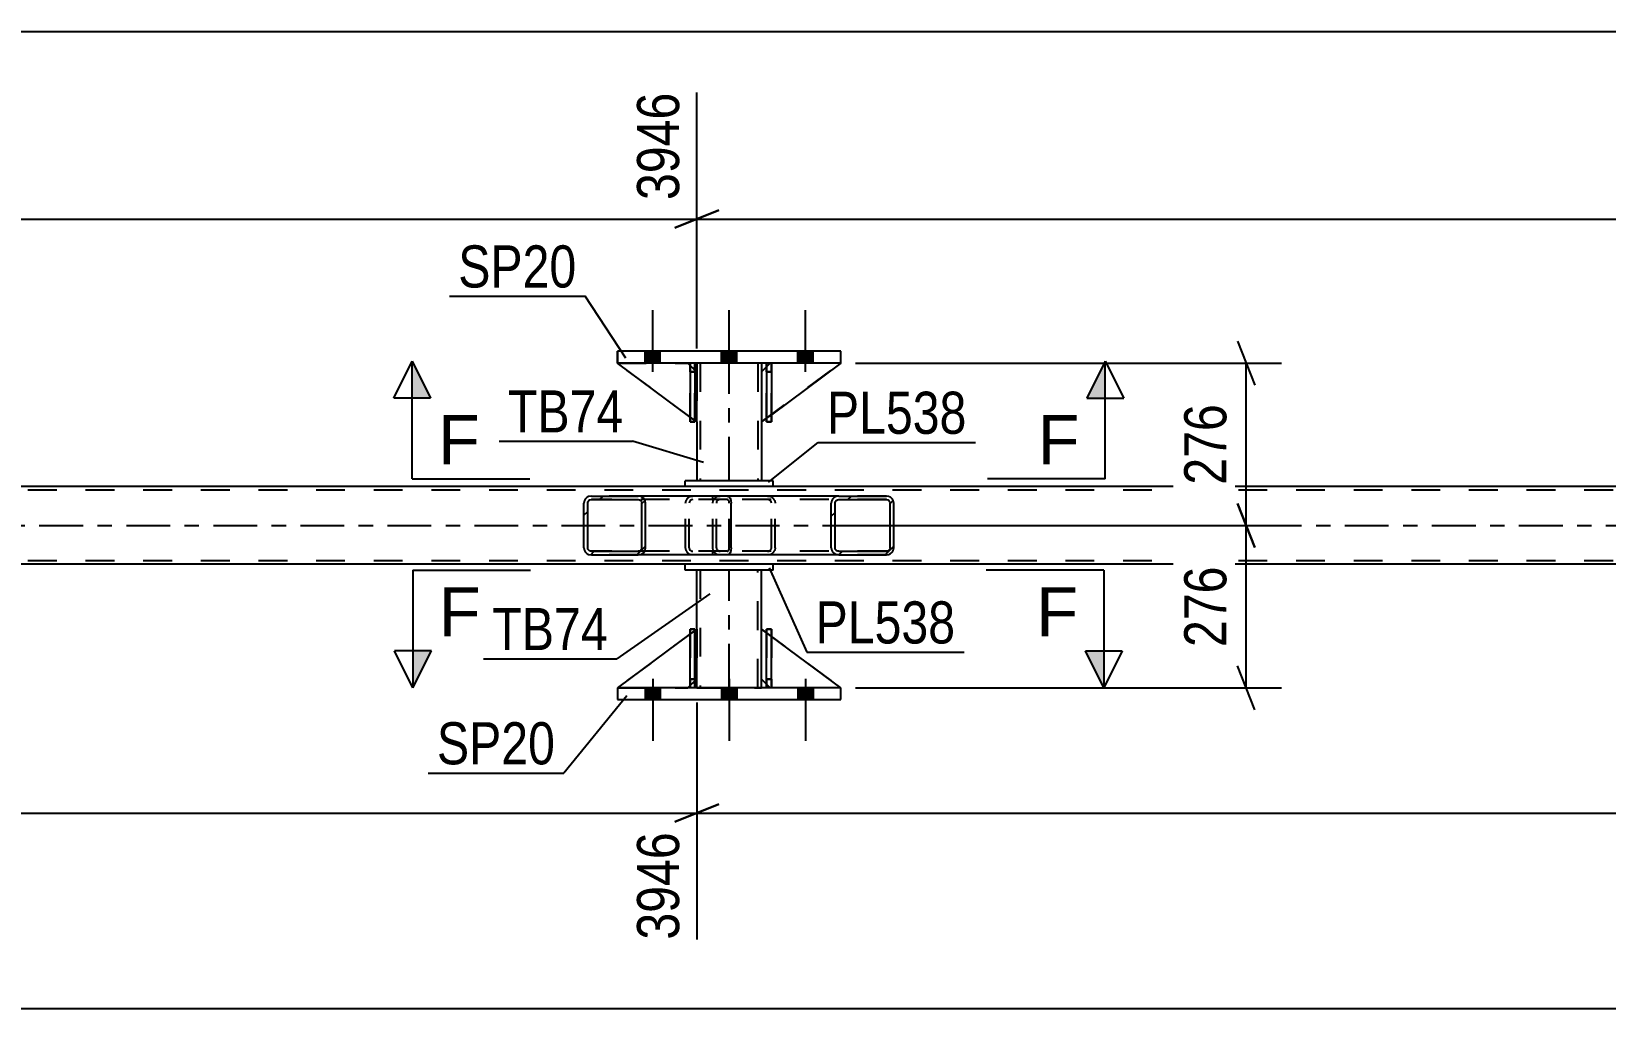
# Model space of a CAD drawing. Header units: millimetres. Extents: x 0 to 841, y 0 to 594.
# Drawn here: x 141.5 to 248.5, y 225.1 to 291.6 of the extents above; entities that cross this region are included whole.
import ezdxf

# ---------------------------------------------------------------- set-up
doc = ezdxf.new("R2010")
doc.units = ezdxf.units.MM
doc.linetypes.add('DXK_LINE_DOT2', pattern=[3.9198, 1.9599, -1.9599])
doc.linetypes.add('DXK_LINE_DOT3', pattern=[5.9187, 2.979, -0.9799, 0.9799, -0.9799])
doc.styles.add('Arial', font='ARIAL.TTF', dxfattribs={"height": 0.2})
doc.styles.add('Arial Narrow', font='ARIALN.TTF', dxfattribs={"height": 0.2})

# ---------------------------------------------------------------- blocks, each defined once
blk = doc.blocks.new('Part-318894736-2922 - 2738')
at = {"color": 7, "linetype": 'DXK_LINE_DOT2'}
for p, q in [((191.72, 269.02), (191.12, 268.42)), ((191.12, 265.02), (196.52, 269.02)), ((196.52, 269.02), (191.72, 269.02)), ((191.12, 268.42), (191.12, 265.02))]:
    blk.add_line(p, q, dxfattribs=at)
blk = doc.blocks.new('Bolt-318894736-2793 - 2738')
at = {"linetype": 'Continuous'}
for points in [[(184.24, 246.94), (183.2, 246.94), (183.2, 246.14), (184.24, 246.14)], [(184.24, 246.94), (183.2, 246.94), (183.2, 246.14), (184.24, 246.14)], [(184.24, 246.94), (183.2, 246.94), (183.2, 246.14), (184.24, 246.14)], [(189.44, 246.94), (188.4, 246.94), (188.4, 246.14), (189.44, 246.14)], [(189.44, 246.94), (188.4, 246.94), (188.4, 246.14), (189.44, 246.14)], [(194.64, 246.94), (193.6, 246.94), (193.6, 246.14), (194.64, 246.14)], [(194.64, 246.94), (193.6, 246.94), (193.6, 246.14), (194.64, 246.14)], [(194.64, 246.94), (193.6, 246.94), (193.6, 246.14), (194.64, 246.14)]]:
    blk.add_hatch(color=1, dxfattribs=at).paths.add_polyline_path(points)
at = {"color": 1, "linetype": 'Continuous'}
for p, q in [((183.72, 247.54), (183.72, 243.34)), ((183.72, 247.54), (183.72, 243.34)), ((183.72, 247.54), (183.72, 243.34)), ((188.92, 247.54), (188.92, 243.34)), ((188.92, 247.54), (188.92, 243.34)), ((194.12, 247.54), (194.12, 243.34)), ((194.12, 247.54), (194.12, 243.34)), ((194.12, 247.54), (194.12, 243.34)), ((183.2, 246.94), (183.2, 246.14)), ((183.2, 246.94), (183.2, 246.14)), ((183.2, 246.94), (183.2, 246.14)), ((184.24, 246.94), (184.24, 246.14)), ((184.24, 246.94), (184.24, 246.14)), ((184.24, 246.94), (184.24, 246.14)), ((188.4, 246.94), (188.4, 246.14)), ((188.4, 246.94), (188.4, 246.14)), ((189.44, 246.94), (189.44, 246.14)), ((189.44, 246.94), (189.44, 246.14)), ((193.6, 246.94), (193.6, 246.14)), ((193.6, 246.94), (193.6, 246.14)), ((193.6, 246.94), (193.6, 246.14)), ((194.64, 246.94), (194.64, 246.14)), ((194.64, 246.94), (194.64, 246.14)), ((194.64, 246.94), (194.64, 246.14))]:
    blk.add_line(p, q, dxfattribs=at)
blk = doc.blocks.new('Bolt-318894736-2794 - 2738')
at = {"linetype": 'Continuous'}
for points in [[(183.2, 269.02), (184.24, 269.02), (184.24, 269.82), (183.2, 269.82)], [(183.2, 269.02), (184.24, 269.02), (184.24, 269.82), (183.2, 269.82)], [(183.2, 269.02), (184.24, 269.02), (184.24, 269.82), (183.2, 269.82)], [(188.4, 269.02), (189.44, 269.02), (189.44, 269.82), (188.4, 269.82)], [(188.4, 269.02), (189.44, 269.02), (189.44, 269.82), (188.4, 269.82)], [(193.6, 269.02), (194.64, 269.02), (194.64, 269.82), (193.6, 269.82)], [(193.6, 269.02), (194.64, 269.02), (194.64, 269.82), (193.6, 269.82)], [(193.6, 269.02), (194.64, 269.02), (194.64, 269.82), (193.6, 269.82)]]:
    blk.add_hatch(color=1, dxfattribs=at).paths.add_polyline_path(points)
at = {"color": 1, "linetype": 'Continuous'}
for p, q in [((183.72, 268.42), (183.72, 272.62)), ((183.72, 268.42), (183.72, 272.62)), ((183.72, 268.42), (183.72, 272.62)), ((188.92, 268.42), (188.92, 272.62)), ((188.92, 268.42), (188.92, 272.62)), ((194.12, 268.42), (194.12, 272.62)), ((194.12, 268.42), (194.12, 272.62)), ((194.12, 268.42), (194.12, 272.62)), ((183.2, 269.02), (183.2, 269.82)), ((183.2, 269.02), (183.2, 269.82)), ((183.2, 269.02), (183.2, 269.82)), ((184.24, 269.02), (184.24, 269.82)), ((184.24, 269.02), (184.24, 269.82)), ((184.24, 269.02), (184.24, 269.82)), ((188.4, 269.02), (188.4, 269.82)), ((188.4, 269.02), (188.4, 269.82)), ((189.44, 269.02), (189.44, 269.82)), ((189.44, 269.02), (189.44, 269.82)), ((193.6, 269.02), (193.6, 269.82)), ((193.6, 269.02), (193.6, 269.82)), ((193.6, 269.02), (193.6, 269.82)), ((194.64, 269.02), (194.64, 269.82)), ((194.64, 269.02), (194.64, 269.82)), ((194.64, 269.02), (194.64, 269.82))]:
    blk.add_line(p, q, dxfattribs=at)
blk = doc.blocks.new('Part-318894736-2919 - 2738')
at = {"color": 2, "linetype": 'Continuous'}
for p, q in [((191.79, 269.02), (191.47, 269.02)), ((191.47, 269.02), (191.47, 265.02)), ((191.79, 269.02), (191.79, 269.02)), ((191.79, 269.02), (191.79, 265.02)), ((191.79, 265.02), (191.47, 265.02))]:
    blk.add_line(p, q, dxfattribs=at)
at = {"color": 7, "linetype": 'DXK_LINE_DOT2'}
for p, q in [((191.47, 268.42), (191.47, 269.02)), ((191.79, 268.42), (191.79, 269.02)), ((191.79, 269.02), (191.79, 269.02)), ((191.79, 268.42), (191.47, 268.42)), ((191.47, 268.42), (191.47, 265.02)), ((191.79, 265.02), (191.79, 268.42))]:
    blk.add_line(p, q, dxfattribs=at)
blk = doc.blocks.new('Part-318894736-2920 - 2738')
at = {"color": 7, "linetype": 'DXK_LINE_DOT2'}
for p, q in [((186.72, 265.02), (181.32, 269.02)), ((181.32, 269.02), (186.12, 269.02)), ((186.12, 269.02), (186.72, 268.42)), ((186.72, 268.42), (186.12, 269.02)), ((186.72, 268.42), (186.72, 265.02)), ((186.72, 268.42), (186.72, 268.42)), ((186.72, 268.42), (186.72, 265.02))]:
    blk.add_line(p, q, dxfattribs=at)
blk = doc.blocks.new('Part-318894736-2921 - 2738')
at = {"color": 2, "linetype": 'Continuous'}
for p, q in [((186.27, 265.35), (181.32, 269.02)), ((186.27, 268.86), (186.12, 269.02)), ((186.72, 268.42), (186.59, 268.54)), ((186.72, 268.42), (186.72, 268.42)), ((186.72, 265.02), (186.72, 268.42)), ((186.59, 265.11), (186.72, 265.02)), ((186.72, 265.02), (186.72, 265.02))]:
    blk.add_line(p, q, dxfattribs=at)
at = {"color": 7, "linetype": 'DXK_LINE_DOT2'}
for p, q in [((186.12, 269.02), (181.32, 269.02)), ((186.12, 269.02), (186.72, 268.42)), ((186.59, 268.54), (186.27, 268.86)), ((186.72, 268.42), (186.72, 265.02)), ((186.59, 265.11), (186.27, 265.35))]:
    blk.add_line(p, q, dxfattribs=at)
blk = doc.blocks.new('Part-318894736-2862 - 2738')
at = {"color": 2, "linetype": 'Continuous'}
for p, q in [((185.92, 260.62), (94.66, 260.62)), ((356.18, 260.62), (191.92, 260.62)), ((185.92, 255.34), (94.66, 255.34)), ((356.18, 255.34), (191.92, 255.34))]:
    blk.add_line(p, q, dxfattribs=at)
at = {"color": 7, "linetype": 'DXK_LINE_DOT2'}
for p, q in [((668.45, 260.38), (94.66, 260.38)), ((191.92, 260.62), (185.92, 260.62)), ((668.45, 255.58), (94.66, 255.58)), ((191.92, 255.34), (185.92, 255.34))]:
    blk.add_line(p, q, dxfattribs=at)
at = {"color": 7, "linetype": 'DXK_LINE_DOT3'}
blk.add_line((94.66, 257.98), (668.45, 257.98), dxfattribs=at)
blk = doc.blocks.new('Part-318894736-2927 - 2738')
at = {"linetype": 'Continuous'}
h = blk.add_hatch(dxfattribs=at)
h.set_pattern_fill('', scale=0.7, style=0, pattern_type=0)
h.set_pattern_definition([(45, (183.1977, 259.6793), (-1.57154, 1.57154), [])])
h.paths.add_polyline_path([(183.24, 259.5), (183.2, 259.68), (183.09, 259.84), (182.93, 259.94), (182.73, 259.98), (179.55, 259.98), (179.36, 259.94), (179.19, 259.84), (179.08, 259.68), (179.05, 259.5), (179.05, 256.46), (179.08, 256.27), (179.19, 256.12), (179.36, 256.01), (179.55, 255.98), (182.73, 255.98), (182.93, 256.01), (183.09, 256.12), (183.2, 256.27), (183.24, 256.46)])
h.paths.add_polyline_path([(182.97, 256.36), (182.91, 256.29), (182.83, 256.23), (182.73, 256.22), (179.55, 256.22), (179.45, 256.23), (179.37, 256.29), (179.32, 256.36), (179.3, 256.46), (179.3, 259.5), (179.32, 259.59), (179.37, 259.67), (179.45, 259.72), (179.55, 259.74), (182.73, 259.74), (182.83, 259.72), (182.91, 259.67), (182.97, 259.59), (182.98, 259.5), (182.98, 256.46)])
at = {"color": 2, "linetype": 'Continuous'}
for p, q in [((179.08, 259.68), (179.05, 259.5)), ((179.05, 256.46), (179.05, 259.5)), ((179.3, 259.5), (179.32, 259.59)), ((179.3, 256.46), (179.3, 259.5)), ((179.32, 259.59), (179.37, 259.67)), ((179.55, 259.98), (179.36, 259.94)), ((179.37, 259.67), (179.45, 259.72)), ((179.45, 259.72), (179.55, 259.74)), ((179.55, 259.98), (182.73, 259.98)), ((179.55, 259.74), (182.73, 259.74)), ((188.79, 259.98), (182.73, 259.98)), ((182.93, 259.94), (182.73, 259.98)), ((182.73, 259.74), (182.83, 259.72)), ((182.83, 259.72), (182.91, 259.67)), ((182.91, 259.67), (182.97, 259.59)), ((182.97, 259.59), (182.98, 259.5)), ((182.98, 256.46), (182.98, 259.5)), ((183.24, 259.5), (183.2, 259.68)), ((183.24, 256.46), (183.24, 259.5)), ((188.79, 259.98), (188.89, 259.94)), ((188.89, 259.94), (188.98, 259.84)), ((188.98, 259.84), (189.04, 259.68)), ((189.04, 259.68), (189.06, 259.5)), ((189.06, 256.46), (189.06, 259.5)), ((179.05, 256.46), (179.08, 256.27)), ((179.32, 256.36), (179.3, 256.46)), ((179.37, 256.29), (179.32, 256.36)), ((179.36, 256.01), (179.55, 255.98)), ((179.45, 256.23), (179.37, 256.29)), ((179.55, 256.22), (179.45, 256.23)), ((179.55, 256.22), (182.73, 256.22)), ((179.55, 255.98), (182.73, 255.98)), ((182.83, 256.23), (182.73, 256.22)), ((182.73, 255.98), (182.93, 256.01)), ((188.79, 255.98), (182.73, 255.98)), ((182.91, 256.29), (182.83, 256.23)), ((182.97, 256.36), (182.91, 256.29)), ((182.98, 256.46), (182.97, 256.36)), ((183.2, 256.27), (183.24, 256.46)), ((188.89, 256.01), (188.79, 255.98)), ((188.98, 256.12), (188.89, 256.01)), ((189.04, 256.27), (188.98, 256.12)), ((189.06, 256.46), (189.04, 256.27))]:
    blk.add_line(p, q, dxfattribs=at)
at = {"color": 7, "linetype": 'DXK_LINE_DOT2'}
for p, q in [((182.73, 259.98), (179.55, 259.98)), ((188.79, 259.74), (179.55, 259.74)), ((185.95, 259.5), (185.99, 259.68)), ((185.95, 256.46), (185.95, 259.5)), ((186.22, 259.59), (186.2, 259.5)), ((186.2, 256.46), (186.2, 259.5)), ((186.28, 259.67), (186.22, 259.59)), ((186.26, 259.94), (186.46, 259.98)), ((186.36, 259.72), (186.28, 259.67)), ((186.46, 259.74), (186.36, 259.72)), ((187.8, 259.74), (187.8, 259.98)), ((188.84, 259.72), (188.79, 259.74)), ((188.89, 259.67), (188.84, 259.72)), ((188.92, 259.59), (188.89, 259.67)), ((188.93, 259.5), (188.92, 259.59)), ((188.93, 256.46), (188.93, 259.5)), ((188.79, 256.22), (179.55, 256.22)), ((182.73, 255.98), (179.55, 255.98)), ((185.99, 256.27), (185.95, 256.46)), ((186.2, 256.46), (186.22, 256.36)), ((186.22, 256.36), (186.28, 256.29)), ((186.46, 255.98), (186.26, 256.01)), ((186.28, 256.29), (186.3, 256.27)), ((186.3, 256.27), (186.36, 256.23)), ((186.36, 256.23), (186.46, 256.22)), ((187.8, 255.98), (187.8, 256.22)), ((188.79, 256.22), (188.84, 256.23)), ((188.84, 256.23), (188.89, 256.29)), ((188.89, 256.29), (188.92, 256.36)), ((188.92, 256.36), (188.93, 256.46))]:
    blk.add_line(p, q, dxfattribs=at)
at = {"color": 2, "linetype": 'Continuous'}
for centre, start, end in [((179.53, 259.48), 111.1941, 156.1506), ((182.75, 259.48), 23.8494, 68.8059), ((179.53, 256.47), 203.8494, 248.8059), ((182.75, 256.47), 291.1941, 336.1506)]:
    blk.add_arc(centre, 0.492, start, end, dxfattribs=at)
at = {"color": 7, "linetype": 'DXK_LINE_DOT2'}
for centre, start, end in [((186.44, 259.48), 111.1941, 156.1506), ((186.44, 256.47), 203.8494, 248.8059)]:
    blk.add_arc(centre, 0.492, start, end, dxfattribs=at)
blk = doc.blocks.new('Part-318894736-2917 - 2738')
at = {"color": 7, "linetype": 'DXK_LINE_DOT2'}
for p, q in [((191.47, 268.42), (191.47, 269.02)), ((191.47, 269.02), (191.47, 269.02)), ((191.47, 269.02), (191.47, 265.02)), ((191.79, 269.02), (191.47, 269.02)), ((191.79, 268.42), (191.79, 269.02)), ((191.79, 265.02), (191.79, 269.02)), ((191.47, 265.02), (191.47, 268.42)), ((191.47, 268.42), (191.79, 268.42)), ((191.79, 268.42), (191.79, 265.02)), ((191.47, 265.02), (191.79, 265.02))]:
    blk.add_line(p, q, dxfattribs=at)
blk = doc.blocks.new('Part-318894736-2918 - 2738')
at = {"color": 2, "linetype": 'Continuous'}
for p, q in [((186.59, 269.02), (186.27, 269.02)), ((186.27, 269.02), (186.27, 265.02)), ((186.59, 269.02), (186.59, 269.02)), ((186.59, 269.02), (186.59, 265.02)), ((186.59, 265.02), (186.27, 265.02))]:
    blk.add_line(p, q, dxfattribs=at)
at = {"color": 7, "linetype": 'DXK_LINE_DOT2'}
for p, q in [((186.27, 268.42), (186.27, 269.02)), ((186.59, 268.42), (186.59, 269.02)), ((186.59, 269.02), (186.59, 269.02)), ((186.59, 268.42), (186.27, 268.42)), ((186.27, 268.42), (186.27, 265.02)), ((186.59, 265.02), (186.59, 268.42))]:
    blk.add_line(p, q, dxfattribs=at)
blk = doc.blocks.new('Part-318894736-2925 - 2738')
at = {"linetype": 'Continuous'}
h = blk.add_hatch(dxfattribs=at)
h.set_pattern_fill('', scale=0.7, style=0, pattern_type=0)
h.set_pattern_definition([(45, (200.0815, 259.6793), (-1.57154, 1.57154), [])])
h.paths.add_polyline_path([(200.12, 259.5), (200.08, 259.68), (199.97, 259.84), (199.81, 259.94), (199.61, 259.98), (196.37, 259.98), (196.18, 259.94), (196.01, 259.84), (195.9, 259.68), (195.86, 259.5), (195.86, 256.46), (195.9, 256.27), (196.01, 256.12), (196.18, 256.01), (196.37, 255.98), (199.61, 255.98), (199.81, 256.01), (199.97, 256.12), (200.08, 256.27), (200.12, 256.46)])
h.paths.add_polyline_path([(199.85, 256.36), (199.79, 256.29), (199.71, 256.23), (199.61, 256.22), (196.37, 256.22), (196.28, 256.23), (196.19, 256.29), (196.14, 256.36), (196.12, 256.46), (196.12, 259.5), (196.14, 259.59), (196.19, 259.67), (196.28, 259.72), (196.37, 259.74), (199.61, 259.74), (199.71, 259.72), (199.79, 259.67), (199.85, 259.59), (199.87, 259.5), (199.87, 256.46)])
at = {"color": 7, "linetype": 'DXK_LINE_DOT2'}
for p, q in [((187.8, 259.5), (187.84, 259.68)), ((187.8, 256.46), (187.8, 259.5)), ((188.07, 259.59), (188.05, 259.5)), ((188.05, 256.46), (188.05, 259.5)), ((188.13, 259.67), (188.07, 259.59)), ((188.11, 259.94), (188.31, 259.98)), ((188.21, 259.72), (188.13, 259.67)), ((188.31, 259.74), (188.21, 259.72)), ((188.79, 259.98), (188.31, 259.98)), ((199.61, 259.74), (188.31, 259.74)), ((191.54, 259.98), (191.74, 259.94)), ((191.64, 259.72), (191.54, 259.74)), ((191.72, 259.67), (191.64, 259.72)), ((191.78, 259.59), (191.72, 259.67)), ((191.8, 259.5), (191.78, 259.59)), ((191.8, 256.46), (191.8, 259.5)), ((192.02, 259.68), (192.06, 259.5)), ((192.06, 256.46), (192.06, 259.5)), ((199.61, 259.98), (196.37, 259.98)), ((187.84, 256.27), (187.8, 256.46)), ((188.05, 256.46), (188.07, 256.36)), ((188.07, 256.36), (188.13, 256.29)), ((188.31, 255.98), (188.11, 256.01)), ((188.13, 256.29), (188.21, 256.23)), ((188.21, 256.23), (188.31, 256.22)), ((199.61, 256.22), (188.31, 256.22)), ((188.79, 255.98), (188.31, 255.98)), ((191.54, 256.22), (191.64, 256.23)), ((191.74, 256.01), (191.54, 255.98)), ((191.64, 256.23), (191.72, 256.29)), ((191.72, 256.29), (191.78, 256.36)), ((191.78, 256.36), (191.8, 256.46)), ((192.06, 256.46), (192.02, 256.27)), ((199.61, 255.98), (196.37, 255.98))]:
    blk.add_line(p, q, dxfattribs=at)
at = {"color": 2, "linetype": 'Continuous'}
for p, q in [((196.37, 259.98), (188.79, 259.98)), ((195.9, 259.68), (195.86, 259.5)), ((195.86, 256.46), (195.86, 259.5)), ((196.12, 259.5), (196.14, 259.59)), ((196.12, 256.46), (196.12, 259.5)), ((196.14, 259.59), (196.19, 259.67)), ((196.37, 259.98), (196.18, 259.94)), ((196.19, 259.67), (196.28, 259.72)), ((196.28, 259.72), (196.37, 259.74)), ((196.37, 259.98), (199.61, 259.98)), ((196.37, 259.74), (199.61, 259.74)), ((199.81, 259.94), (199.61, 259.98)), ((199.61, 259.74), (199.71, 259.72)), ((199.71, 259.72), (199.79, 259.67)), ((199.79, 259.67), (199.85, 259.59)), ((199.85, 259.59), (199.87, 259.5)), ((199.87, 256.46), (199.87, 259.5)), ((200.12, 259.5), (200.08, 259.68)), ((200.12, 256.46), (200.12, 259.5)), ((196.37, 255.98), (188.79, 255.98)), ((195.86, 256.46), (195.9, 256.27)), ((196.14, 256.36), (196.12, 256.46)), ((196.19, 256.29), (196.14, 256.36)), ((196.18, 256.01), (196.37, 255.98)), ((196.28, 256.23), (196.19, 256.29)), ((196.37, 256.22), (196.28, 256.23)), ((196.37, 256.22), (199.61, 256.22)), ((196.37, 255.98), (199.61, 255.98)), ((199.71, 256.23), (199.61, 256.22)), ((199.61, 255.98), (199.81, 256.01)), ((199.79, 256.29), (199.71, 256.23)), ((199.85, 256.36), (199.79, 256.29)), ((199.87, 256.46), (199.85, 256.36)), ((200.08, 256.27), (200.12, 256.46))]:
    blk.add_line(p, q, dxfattribs=at)
at = {"color": 7, "linetype": 'DXK_LINE_DOT2'}
for centre, start, end in [((188.29, 259.47), 110.7583, 155.68), ((191.56, 259.47), 24.32, 69.2417), ((188.29, 256.48), 204.32, 249.2417), ((191.56, 256.48), 290.7583, 335.68)]:
    blk.add_arc(centre, 0.496, start, end, dxfattribs=at)
at = {"color": 2, "linetype": 'Continuous'}
for centre, start, end in [((196.35, 259.47), 110.7583, 155.68), ((199.63, 259.47), 24.32, 69.2417), ((196.35, 256.48), 204.32, 249.2417), ((199.63, 256.48), 290.7583, 335.68)]:
    blk.add_arc(centre, 0.496, start, end, dxfattribs=at)
blk = doc.blocks.new('Part-318894736-2963 - 2738')
at = {"color": 2, "linetype": 'Continuous'}
for p, q in [((191.47, 268.77), (191.12, 268.42)), ((196.52, 269.02), (191.79, 265.51)), ((191.12, 268.42), (191.12, 265.02)), ((191.47, 265.28), (191.12, 265.02))]:
    blk.add_line(p, q, dxfattribs=at)
at = {"color": 7, "linetype": 'DXK_LINE_DOT2'}
for p, q in [((191.72, 269.02), (191.47, 268.77)), ((196.52, 269.02), (191.72, 269.02)), ((191.79, 265.51), (191.47, 265.28))]:
    blk.add_line(p, q, dxfattribs=at)
blk = doc.blocks.new('Part-318894736-2964 - 2738')
at = {"color": 7, "linetype": 'DXK_LINE_DOT2'}
for p, q in [((186.59, 250.93), (186.27, 250.93)), ((186.27, 247.53), (186.27, 250.93)), ((186.27, 246.93), (186.27, 250.93)), ((186.59, 250.93), (186.59, 247.41)), ((186.59, 246.93), (186.59, 250.93)), ((186.59, 247.53), (186.27, 247.53)), ((186.27, 246.93), (186.27, 247.53)), ((186.59, 247.41), (186.59, 246.93)), ((186.59, 246.93), (186.27, 246.93)), ((186.59, 246.93), (186.59, 246.93))]:
    blk.add_line(p, q, dxfattribs=at)
blk = doc.blocks.new('Part-318894736-2965 - 2738')
at = {"color": 7, "linetype": 'DXK_LINE_DOT2'}
for p, q in [((191.79, 250.93), (191.47, 250.93)), ((191.47, 247.53), (191.47, 250.93)), ((191.47, 246.93), (191.47, 250.93)), ((191.79, 250.93), (191.79, 247.53)), ((191.79, 246.93), (191.79, 250.93)), ((191.79, 247.53), (191.47, 247.53)), ((191.47, 246.93), (191.47, 247.53)), ((191.79, 247.53), (191.79, 246.93)), ((191.79, 246.93), (191.47, 246.93)), ((191.79, 246.93), (191.79, 246.93))]:
    blk.add_line(p, q, dxfattribs=at)
blk = doc.blocks.new('Part-318894736-2966 - 2738')
at = {"color": 2, "linetype": 'Continuous'}
for p, q in [((186.27, 246.94), (186.27, 250.93)), ((186.27, 250.93), (186.59, 250.93)), ((186.59, 246.94), (186.59, 250.93)), ((186.27, 246.93), (186.27, 246.93)), ((186.27, 246.93), (186.27, 246.93)), ((186.59, 246.93), (186.27, 246.93)), ((186.59, 246.93), (186.59, 246.93))]:
    blk.add_line(p, q, dxfattribs=at)
at = {"color": 7, "linetype": 'DXK_LINE_DOT2'}
for p, q in [((186.27, 250.93), (186.27, 247.53)), ((186.59, 247.53), (186.59, 250.93)), ((186.27, 247.53), (186.27, 246.93)), ((186.27, 247.53), (186.59, 247.53)), ((186.59, 246.93), (186.59, 247.53)), ((186.27, 246.93), (186.27, 246.94)), ((186.59, 246.93), (186.59, 246.94)), ((186.59, 246.93), (186.59, 246.93))]:
    blk.add_line(p, q, dxfattribs=at)
blk = doc.blocks.new('Part-318894736-2967 - 2738')
at = {"color": 2, "linetype": 'Continuous'}
for p, q in [((191.47, 246.94), (191.47, 250.93)), ((191.47, 250.93), (191.79, 250.93)), ((191.79, 246.94), (191.79, 250.93)), ((191.47, 246.93), (191.47, 246.93)), ((191.47, 246.93), (191.47, 246.93)), ((191.79, 246.93), (191.47, 246.93)), ((191.79, 246.93), (191.79, 246.93))]:
    blk.add_line(p, q, dxfattribs=at)
at = {"color": 7, "linetype": 'DXK_LINE_DOT2'}
for p, q in [((191.47, 250.93), (191.47, 247.53)), ((191.79, 247.53), (191.79, 250.93)), ((191.47, 247.53), (191.47, 246.93)), ((191.47, 247.53), (191.79, 247.53)), ((191.79, 246.93), (191.79, 247.53)), ((191.47, 246.93), (191.47, 246.94)), ((191.79, 246.93), (191.79, 246.94)), ((191.79, 246.93), (191.79, 246.93))]:
    blk.add_line(p, q, dxfattribs=at)
blk = doc.blocks.new('Part-318894736-2968 - 2738')
at = {"color": 7, "linetype": 'DXK_LINE_DOT2'}
for p, q in [((186.72, 250.93), (181.32, 246.93)), ((186.72, 247.53), (186.72, 250.93)), ((186.72, 250.93), (186.72, 247.53)), ((186.12, 246.93), (186.72, 247.53)), ((186.72, 247.53), (186.12, 246.93)), ((186.72, 247.53), (186.72, 247.53)), ((181.32, 246.93), (186.12, 246.93))]:
    blk.add_line(p, q, dxfattribs=at)
blk = doc.blocks.new('Part-318894736-2974 - 2738')
at = {"color": 2, "linetype": 'Continuous'}
for p, q in [((186.27, 250.6), (181.32, 246.94)), ((186.72, 250.93), (186.59, 250.84)), ((186.72, 247.53), (186.72, 250.93)), ((186.72, 247.53), (186.59, 247.41)), ((186.72, 247.53), (186.72, 247.53)), ((186.27, 247.09), (186.12, 246.94))]:
    blk.add_line(p, q, dxfattribs=at)
at = {"color": 7, "linetype": 'DXK_LINE_DOT2'}
for p, q in [((186.59, 250.84), (186.27, 250.6)), ((186.72, 247.53), (186.72, 250.93)), ((186.72, 247.53), (186.12, 246.93)), ((186.59, 247.41), (186.27, 247.09)), ((181.32, 246.93), (181.32, 246.94)), ((181.32, 246.94), (181.32, 246.93)), ((186.12, 246.93), (181.32, 246.93)), ((186.12, 246.93), (186.12, 246.94))]:
    blk.add_line(p, q, dxfattribs=at)
blk = doc.blocks.new('Part-318894736-2975 - 2738')
at = {"color": 7, "linetype": 'DXK_LINE_DOT2'}
for p, q in [((191.12, 247.53), (191.12, 250.93)), ((191.12, 250.93), (196.52, 246.93)), ((191.72, 246.93), (191.12, 247.53)), ((196.52, 246.93), (191.72, 246.93))]:
    blk.add_line(p, q, dxfattribs=at)
blk = doc.blocks.new('Part-318894736-2976 - 2738')
at = {"color": 2, "linetype": 'Continuous'}
for p, q in [((191.12, 247.53), (191.12, 250.93)), ((191.47, 250.67), (191.12, 250.93)), ((196.51, 246.94), (191.79, 250.43)), ((191.47, 247.18), (191.12, 247.53))]:
    blk.add_line(p, q, dxfattribs=at)
at = {"color": 7, "linetype": 'DXK_LINE_DOT2'}
for p, q in [((191.79, 250.43), (191.47, 250.67)), ((191.72, 246.93), (191.47, 247.18)), ((196.52, 246.93), (191.72, 246.93)), ((196.51, 246.94), (196.52, 246.93)), ((196.52, 246.93), (196.51, 246.94))]:
    blk.add_line(p, q, dxfattribs=at)
blk = doc.blocks.new('Part-318894736-2981 - 2738')
at = {"color": 2, "linetype": 'Continuous'}
for p, q in [((181.32, 246.94), (181.32, 246.14)), ((196.52, 246.94), (181.32, 246.94)), ((196.52, 246.14), (196.52, 246.94)), ((181.32, 246.14), (196.52, 246.14))]:
    blk.add_line(p, q, dxfattribs=at)
blk = doc.blocks.new('Part-318894736-2986 - 2738')
at = {"color": 2, "linetype": 'Continuous'}
for p, q in [((196.52, 269.82), (181.32, 269.82)), ((181.32, 269.02), (181.32, 269.82)), ((196.52, 269.02), (196.52, 269.82)), ((196.52, 269.02), (181.32, 269.02))]:
    blk.add_line(p, q, dxfattribs=at)
at = {"color": 7, "linetype": 'DXK_LINE_DOT2'}
for p, q in [((181.32, 269.82), (181.32, 269.02)), ((196.52, 269.02), (196.52, 269.82))]:
    blk.add_line(p, q, dxfattribs=at)
blk = doc.blocks.new('Part-318894736-3002 - 2738')
at = {"color": 2, "linetype": 'Continuous'}
for p, q in [((186.72, 250.93), (186.72, 254.94)), ((191.12, 250.93), (191.12, 254.94)), ((186.72, 246.94), (186.72, 247.53)), ((191.12, 246.94), (191.12, 247.53))]:
    blk.add_line(p, q, dxfattribs=at)
at = {"color": 7, "linetype": 'DXK_LINE_DOT2'}
for p, q in [((191.12, 254.94), (186.72, 254.94)), ((186.96, 254.94), (186.96, 246.94)), ((190.88, 246.94), (190.88, 254.94)), ((186.72, 247.53), (186.72, 250.93)), ((191.12, 247.53), (191.12, 250.93)), ((186.72, 246.94), (191.12, 246.94))]:
    blk.add_line(p, q, dxfattribs=at)
at = {"color": 7, "linetype": 'DXK_LINE_DOT3'}
blk.add_line((188.92, 246.94), (188.92, 254.94), dxfattribs=at)
blk = doc.blocks.new('Part-318894736-3007 - 2738')
at = {"color": 2, "linetype": 'Continuous'}
for p, q in [((191.92, 255.34), (185.92, 255.34)), ((185.92, 254.94), (185.92, 255.34)), ((191.92, 254.94), (185.92, 254.94)), ((191.92, 254.94), (191.92, 255.34))]:
    blk.add_line(p, q, dxfattribs=at)
blk = doc.blocks.new('Part-318894736-3012 - 2738')
at = {"color": 2, "linetype": 'Continuous'}
for p, q in [((191.92, 261.02), (185.92, 261.02)), ((185.92, 260.62), (185.92, 261.02)), ((191.92, 260.62), (185.92, 260.62)), ((191.92, 260.62), (191.92, 261.02))]:
    blk.add_line(p, q, dxfattribs=at)
blk = doc.blocks.new('Part-318894736-3017 - 2738')
at = {"color": 2, "linetype": 'Continuous'}
for p, q in [((186.72, 269.02), (186.72, 268.42)), ((191.12, 269.02), (191.12, 268.42)), ((186.72, 265.02), (186.72, 261.02)), ((191.12, 265.02), (191.12, 261.02))]:
    blk.add_line(p, q, dxfattribs=at)
at = {"color": 7, "linetype": 'DXK_LINE_DOT2'}
for p, q in [((191.12, 269.02), (186.72, 269.02)), ((186.96, 269.02), (186.96, 261.02)), ((190.88, 269.02), (190.88, 261.02)), ((186.72, 268.42), (186.72, 265.02)), ((191.12, 268.42), (191.12, 265.02)), ((191.12, 261.02), (186.72, 261.02))]:
    blk.add_line(p, q, dxfattribs=at)
at = {"color": 7, "linetype": 'DXK_LINE_DOT3'}
blk.add_line((188.92, 261.02), (188.92, 269.02), dxfattribs=at)
blk = doc.blocks.new('Part-318894736-3020 - 2738')
at = {"color": 7, "linetype": 'DXK_LINE_DOT2'}
for p, q in [((186.27, 268.42), (186.27, 269.02)), ((186.27, 269.02), (186.27, 269.02)), ((186.27, 269.02), (186.27, 265.02)), ((186.59, 269.02), (186.27, 269.02)), ((186.59, 268.42), (186.59, 269.02)), ((186.59, 265.02), (186.59, 269.02)), ((186.27, 265.02), (186.27, 268.42)), ((186.27, 268.42), (186.59, 268.42)), ((186.59, 268.42), (186.59, 265.02)), ((186.27, 265.02), (186.59, 265.02))]:
    blk.add_line(p, q, dxfattribs=at)
blk = doc.blocks.new('StraightDimension-318894736-3101 - 2738')
at = {"color": 7, "linetype": 'Continuous'}
blk.add_line((86.04, 291.57), (677.07, 291.57), dxfattribs=at)
blk = doc.blocks.new('StraightDimension-318894736-3030 - 2738')
at = {"color": 7, "linetype": 'Continuous'}
blk.add_line((85.4, 225.12), (677.71, 225.12), dxfattribs=at)
blk = doc.blocks.new('StraightDimension-318894736-3041 - 2738')
at = {"color": 7, "linetype": 'Continuous'}
for p, q in [((186.72, 270.02), (186.72, 287.42)), ((188.22, 279.41), (185.22, 278.21)), ((186.72, 278.81), (356.98, 278.81))]:
    blk.add_line(p, q, dxfattribs=at)
blk = doc.blocks.new('StraightDimension-318894736-3058 - 2738')
at = {"color": 7, "linetype": 'Continuous'}
for p, q in [((186.72, 270.02), (186.72, 287.42)), ((86.04, 261.62), (86.04, 281.94)), ((87.54, 279.41), (84.54, 278.21)), ((185.22, 278.21), (188.22, 279.41)), ((86.04, 278.81), (186.72, 278.81))]:
    blk.add_line(p, q, dxfattribs=at)
at = {"color": 0}
blk.add_wipeout([(140.64, 279.56), (140.64, 283.76), (132.12, 283.76), (132.12, 279.56)], dxfattribs=at)
at = {"color": 3, "style": 'Arial Narrow'}
blk.add_text('3946', height=2.863, dxfattribs=at).set_placement((132.72, 280.16))
at = {"color": 0, "linetype": 'Continuous'}
for points in [[(186.12, 288.02), (181.92, 288.02), (181.92, 279.51), (186.12, 279.51)], [(85.44, 282.54), (81.24, 282.54), (81.24, 279.51), (85.44, 279.51)]]:
    blk.add_wipeout(points, dxfattribs=at)
at = {"color": 3, "linetype": 'Continuous', "style": 'Arial Narrow'}
for s, height, p in [('3946', 2.863, (185.52, 280.11)), ('0', 2.86, (84.84, 280.11))]:
    blk.add_text(s, height=height, rotation=90.0002, dxfattribs=at).set_placement(p)
blk = doc.blocks.new('StraightDimension-318894736-3122 - 2738')
at = {"color": 7, "linetype": 'Continuous'}
for p, q in [((86.04, 254.34), (86.04, 235.29)), ((186.72, 245.93), (186.72, 229.81)), ((87.54, 239.02), (84.54, 237.82)), ((185.22, 237.82), (188.22, 239.02)), ((86.04, 238.42), (186.72, 238.42))]:
    blk.add_line(p, q, dxfattribs=at)
at = {"color": 0}
blk.add_wipeout([(140.64, 239.17), (140.64, 243.37), (132.12, 243.37), (132.12, 239.17)], dxfattribs=at)
at = {"color": 3, "style": 'Arial Narrow'}
blk.add_text('3946', height=2.863, dxfattribs=at).set_placement((132.72, 239.77))
at = {"color": 0, "linetype": 'Continuous'}
for points in [[(85.44, 237.72), (81.24, 237.72), (81.24, 234.69), (85.44, 234.69)], [(186.12, 237.72), (181.92, 237.72), (181.92, 229.21), (186.12, 229.21)]]:
    blk.add_wipeout(points, dxfattribs=at)
at = {"color": 3, "linetype": 'Continuous', "style": 'Arial Narrow'}
for s, height, p in [('0', 2.86, (84.84, 235.29)), ('3946', 2.863, (185.52, 229.81))]:
    blk.add_text(s, height=height, rotation=90.0002, dxfattribs=at).set_placement(p)
blk = doc.blocks.new('StraightDimension-318894736-3138 - 2738')
at = {"color": 7, "linetype": 'Continuous'}
for p, q in [((186.72, 245.93), (186.72, 229.81)), ((188.22, 239.02), (185.22, 237.82)), ((186.72, 238.42), (356.98, 238.42))]:
    blk.add_line(p, q, dxfattribs=at)
blk = doc.blocks.new('StraightDimension-318894736-15285 - 2738')
at = {"color": 7, "linetype": 'Continuous'}
for p, q in [((223.48, 270.52), (224.68, 267.52)), ((197.52, 269.02), (226.48, 269.02)), ((224.08, 257.98), (224.08, 269.02)), ((224.68, 256.48), (223.48, 259.48)), ((197.52, 257.98), (226.48, 257.98))]:
    blk.add_line(p, q, dxfattribs=at)
at = {"color": 0}
blk.add_wipeout([(223.33, 266.84), (219.13, 266.84), (219.13, 260.15), (223.33, 260.15)], dxfattribs=at)
at = {"color": 3, "style": 'Arial Narrow'}
blk.add_text('276', height=2.863, rotation=90.0002, dxfattribs=at).set_placement((222.73, 260.75))
blk = doc.blocks.new('StraightDimension-318894736-15286 - 2738')
at = {"color": 7, "linetype": 'Continuous'}
for p, q in [((223.48, 259.48), (224.68, 256.48)), ((197.52, 257.98), (226.48, 257.98)), ((224.08, 246.93), (224.08, 257.98)), ((224.68, 245.43), (223.48, 248.43)), ((197.52, 246.93), (226.48, 246.93))]:
    blk.add_line(p, q, dxfattribs=at)
at = {"color": 0}
blk.add_wipeout([(223.33, 255.8), (219.13, 255.8), (219.13, 249.11), (223.33, 249.11)], dxfattribs=at)
at = {"color": 3, "style": 'Arial Narrow'}
blk.add_text('276', height=2.863, rotation=90.0002, dxfattribs=at).set_placement((222.73, 249.71))
blk = doc.blocks.new('Mark-318894736-2977 - 2738')
at = {"color": 30, "linetype": 'Continuous'}
for p in [(181.96, 246.38), (168.45, 241.13)]:
    blk.add_line(p, (177.69, 241.13), dxfattribs=at)
at = {"color": 0}
blk.add_wipeout([(177.09, 241.73), (177.09, 244.73), (169.05, 244.73), (169.05, 241.73)], dxfattribs=at)
blk.add_wipeout([(177.09, 241.73), (177.09, 244.73), (169.05, 244.73), (169.05, 241.73)], dxfattribs=at)
at = {"color": 3, "style": 'Arial Narrow'}
blk.add_text('SP20', height=2.863, dxfattribs=at).set_placement((169.05, 241.73))
blk = doc.blocks.new('Mark-318894736-2982 - 2738')
at = {"color": 30, "linetype": 'Continuous'}
for p in [(169.9, 273.56), (181.89, 269.35)]:
    blk.add_line(p, (179.14, 273.56), dxfattribs=at)
at = {"color": 0}
blk.add_wipeout([(178.54, 274.16), (178.54, 277.16), (170.5, 277.16), (170.5, 274.16)], dxfattribs=at)
blk.add_wipeout([(178.54, 274.16), (178.54, 277.16), (170.5, 277.16), (170.5, 274.16)], dxfattribs=at)
at = {"color": 3, "style": 'Arial Narrow'}
blk.add_text('SP20', height=2.863, dxfattribs=at).set_placement((170.5, 274.16))
blk = doc.blocks.new('Mark-318894736-2998 - 2738')
at = {"color": 30, "linetype": 'Continuous'}
for p in [(187.61, 253.32), (172.22, 248.9)]:
    blk.add_line(p, (181.28, 248.9), dxfattribs=at)
at = {"color": 0}
blk.add_wipeout([(180.68, 249.5), (180.68, 252.5), (172.82, 252.5), (172.82, 249.5)], dxfattribs=at)
blk.add_wipeout([(180.68, 249.5), (180.68, 252.5), (172.82, 252.5), (172.82, 249.5)], dxfattribs=at)
at = {"color": 3, "style": 'Arial Narrow'}
blk.add_text('TB74', height=2.863, dxfattribs=at).set_placement((172.82, 249.5))
blk = doc.blocks.new('Mark-318894736-3003 - 2738')
at = {"color": 30, "linetype": 'Continuous'}
for p, q in [((191.65, 255.1), (194.2, 249.35)), ((194.2, 249.35), (204.91, 249.35))]:
    blk.add_line(p, q, dxfattribs=at)
at = {"color": 0}
blk.add_wipeout([(204.31, 249.95), (204.31, 252.95), (194.8, 252.95), (194.8, 249.95)], dxfattribs=at)
blk.add_wipeout([(204.31, 249.95), (204.31, 252.95), (194.8, 252.95), (194.8, 249.95)], dxfattribs=at)
at = {"color": 3, "style": 'Arial Narrow'}
blk.add_text('PL538', height=2.863, dxfattribs=at).set_placement((194.8, 249.95))
blk = doc.blocks.new('Mark-318894736-3008 - 2738')
at = {"color": 30, "linetype": 'Continuous'}
for p, q in [((191.6, 260.92), (194.97, 263.61)), ((194.97, 263.61), (205.67, 263.61))]:
    blk.add_line(p, q, dxfattribs=at)
at = {"color": 0}
blk.add_wipeout([(205.07, 264.21), (205.07, 267.21), (195.57, 267.21), (195.57, 264.21)], dxfattribs=at)
blk.add_wipeout([(205.07, 264.21), (205.07, 267.21), (195.57, 267.21), (195.57, 264.21)], dxfattribs=at)
at = {"color": 3, "style": 'Arial Narrow'}
blk.add_text('PL538', height=2.863, dxfattribs=at).set_placement((195.57, 264.21))
blk = doc.blocks.new('Mark-318894736-3013 - 2738')
at = {"color": 30, "linetype": 'Continuous'}
for p in [(173.28, 263.7), (187.17, 262.26)]:
    blk.add_line(p, (182.34, 263.7), dxfattribs=at)
at = {"color": 0}
blk.add_wipeout([(181.74, 264.3), (181.74, 267.3), (173.88, 267.3), (173.88, 264.3)], dxfattribs=at)
blk.add_wipeout([(181.74, 264.3), (181.74, 267.3), (173.88, 267.3), (173.88, 264.3)], dxfattribs=at)
at = {"color": 3, "style": 'Arial Narrow'}
blk.add_text('TB74', height=2.863, dxfattribs=at).set_placement((173.88, 264.3))
blk = doc.blocks.new('SectionMark-318894736-3182 - 2738')
at = {"linetype": 'Continuous'}
for points in [[(167.42, 249.44), (168.67, 249.44), (167.42, 246.94)], [(213.15, 249.44), (214.4, 249.44), (214.4, 246.94)]]:
    blk.add_hatch(color=6, dxfattribs=at).paths.add_polyline_path(points)
at = {"color": 6, "linetype": 'Continuous'}
for p, q in [((167.42, 254.94), (175.42, 254.94)), ((167.42, 254.94), (167.42, 246.94)), ((214.4, 254.94), (206.4, 254.94)), ((214.4, 254.94), (214.4, 246.94)), ((167.42, 246.94), (166.17, 249.44)), ((168.67, 249.44), (166.17, 249.44)), ((167.42, 246.94), (168.67, 249.44)), ((213.15, 249.44), (215.65, 249.44)), ((214.4, 246.94), (213.15, 249.44)), ((215.65, 249.44), (214.4, 246.94))]:
    blk.add_line(p, q, dxfattribs=at)
at = {"color": 0, "linetype": 'Continuous'}
for points in [[(172.02, 250.44), (172.02, 253.94), (169.17, 253.94), (169.17, 250.44)], [(212.65, 250.44), (212.65, 253.94), (209.8, 253.94), (209.8, 250.44)]]:
    blk.add_wipeout(points, dxfattribs=at)
at = {"color": 3, "linetype": 'Continuous', "style": 'Arial'}
for p in [(169.17, 250.44), (209.8, 250.44)]:
    blk.add_text('F', height=3.34, dxfattribs=at).set_placement(p)
blk = doc.blocks.new('SectionMark-318894736-3184 - 2738')
at = {"linetype": 'Continuous'}
for points in [[(168.62, 266.64), (167.37, 266.64), (167.37, 269.14)], [(214.5, 266.64), (213.25, 266.64), (214.5, 269.14)]]:
    blk.add_hatch(color=6, dxfattribs=at).paths.add_polyline_path(points)
at = {"color": 6, "linetype": 'Continuous'}
for p, q in [((166.12, 266.64), (167.37, 269.14)), ((167.37, 261.14), (167.37, 269.14)), ((167.37, 269.14), (168.62, 266.64)), ((214.5, 269.14), (213.25, 266.64)), ((214.5, 261.14), (214.5, 269.14)), ((214.5, 269.14), (215.75, 266.64)), ((168.62, 266.64), (166.12, 266.64)), ((213.25, 266.64), (215.75, 266.64)), ((167.37, 261.14), (175.37, 261.14)), ((214.5, 261.14), (206.5, 261.14))]:
    blk.add_line(p, q, dxfattribs=at)
at = {"color": 0, "linetype": 'Continuous'}
for points in [[(171.97, 262.14), (171.97, 265.64), (169.12, 265.64), (169.12, 262.14)], [(212.75, 262.14), (212.75, 265.64), (209.9, 265.64), (209.9, 262.14)]]:
    blk.add_wipeout(points, dxfattribs=at)
at = {"color": 3, "linetype": 'Continuous', "style": 'Arial'}
for p in [(169.12, 262.14), (209.9, 262.14)]:
    blk.add_text('F', height=3.34, dxfattribs=at).set_placement(p)

msp = doc.modelspace()

# ---------------------------------------------------------------- block references
for name in ['Bolt-318894736-2794 - 2738', 'Part-318894736-2986 - 2738', 'Part-318894736-2920 - 2738', 'Part-318894736-2921 - 2738', 'Part-318894736-2918 - 2738', 'Part-318894736-3020 - 2738', 'Part-318894736-3017 - 2738', 'Part-318894736-2922 - 2738', 'Part-318894736-2963 - 2738', 'Part-318894736-2919 - 2738', 'Part-318894736-2917 - 2738', 'Part-318894736-2862 - 2738', 'Part-318894736-3012 - 2738', 'Part-318894736-2927 - 2738', 'Part-318894736-2925 - 2738', 'Part-318894736-3007 - 2738', 'Part-318894736-3002 - 2738', 'Part-318894736-2968 - 2738', 'Part-318894736-2974 - 2738', 'Part-318894736-2964 - 2738', 'Part-318894736-2966 - 2738', 'Part-318894736-2975 - 2738', 'Part-318894736-2976 - 2738', 'Part-318894736-2965 - 2738', 'Part-318894736-2967 - 2738', 'Bolt-318894736-2793 - 2738', 'Part-318894736-2981 - 2738']:
    msp.add_blockref(name, (0, 0))

# ---------------------------------------------------------------- next in the draw order: block references
for name in ['StraightDimension-318894736-3101 - 2738', 'StraightDimension-318894736-3030 - 2738']:
    msp.add_blockref(name, (0, 0))

# ---------------------------------------------------------------- next in the draw order: block references
for name in ['StraightDimension-318894736-3041 - 2738', 'StraightDimension-318894736-3122 - 2738']:
    msp.add_blockref(name, (0, 0))

# ---------------------------------------------------------------- next in the draw order: block references
for name in ['StraightDimension-318894736-3058 - 2738', 'StraightDimension-318894736-15285 - 2738', 'Mark-318894736-2998 - 2738', 'Mark-318894736-2977 - 2738', 'StraightDimension-318894736-3138 - 2738']:
    msp.add_blockref(name, (0, 0))

# ---------------------------------------------------------------- next in the draw order: block references
for name in ['Mark-318894736-2982 - 2738', 'Mark-318894736-3013 - 2738', 'Mark-318894736-3008 - 2738', 'StraightDimension-318894736-15286 - 2738']:
    msp.add_blockref(name, (0, 0))

# ---------------------------------------------------------------- next in the draw order: block references
for name in ['SectionMark-318894736-3184 - 2738', 'Mark-318894736-3003 - 2738']:
    msp.add_blockref(name, (0, 0))

# ---------------------------------------------------------------- next in the draw order: block references
msp.add_blockref('SectionMark-318894736-3182 - 2738', (0, 0))

doc.saveas('drawing.dxf')
